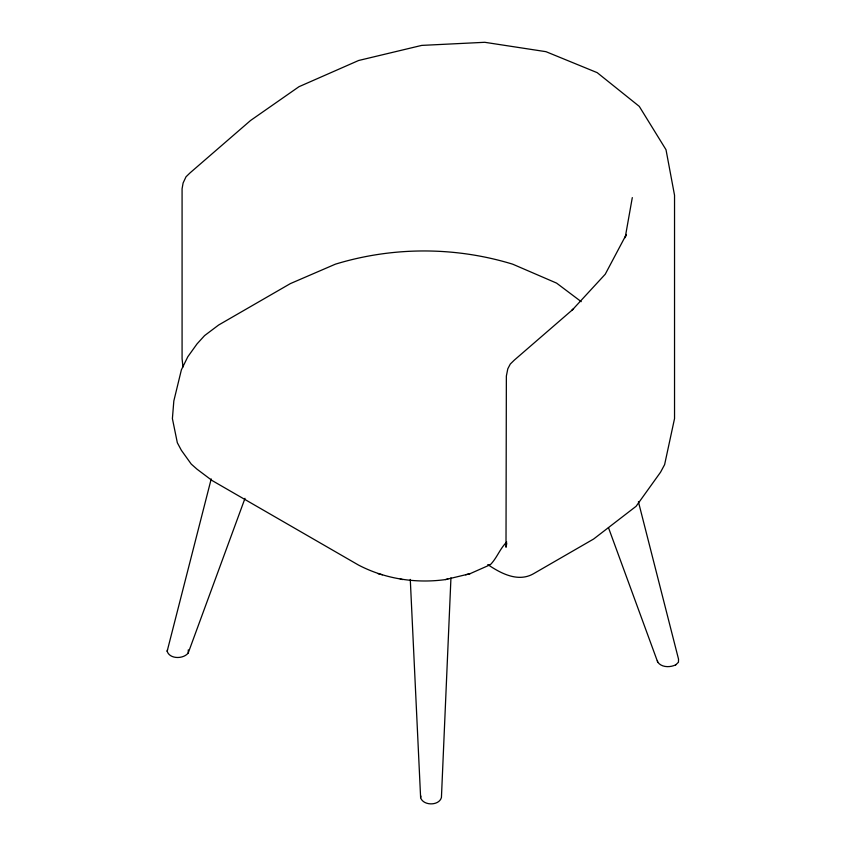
<?xml version="1.0" encoding="UTF-8"?>
<svg xmlns="http://www.w3.org/2000/svg" width="846" height="846" viewBox="0 0 846 846"><rect width="100%" height="100%" fill="white"/><g stroke="black" fill="none" stroke-linecap="round" stroke-linejoin="round"><path stroke-width="1.27" d="M410.278 579.415L420.621 797.662C423.159 805.9 439.169 806.037 441.432 797.471L450.95 577.807M420.621 797.662L420.906 796.054M632.3 197.604L625.173 237.694L626.336 234.448L605.239 274.231L571.801 310.503L573.567 308.832L514.336 360.1L510.297 364.034L507.801 368.803L506.363 376.036L506.003 547.256L506.775 543.47M245.002 498.336L188.203 653.017C183.487 659.171 169.739 659.341 167.148 651.261L211.214 478.931M167.148 651.261L167.55 649.717M188.203 653.017L188.288 649.865M506.743 542.053C500.007 548.515 497.014 557.831 490.543 564.494L489.422 564.694M608.454 527.608L657.712 662.101C661.625 667.631 670.169 667.568 675.764 664.819M675.658 664.924L678.45 662.249L678.534 659.171L638.413 501.752M465.628 574.772L469.985 573.715L489.665 565.001M581.213 301.652L556.562 283.103L512.676 264.174C455.169 246.556 392.893 246.556 335.386 264.174L290.4 283.59L218.628 325.023L204.573 335.608L197.023 343.91L187.844 356.716L181.393 369.808L173.832 400.962L172.394 418.59L177.332 442.754L181.393 450.336L191.238 464.073L197.023 469.192L212.124 480.549L358.397 565.001C385.015 578.939 415.872 583.666 445.567 579.573L447.82 579.013M445.567 579.573L469.985 573.715M378.067 573.715L382.424 574.772M400.243 579.013L402.495 579.573M487.782 564.568C500.769 573.366 517.9 582.534 533.318 573.842L593.649 539.008L636.097 506.299L660.557 472.195L664.618 464.613L674.537 418.59L674.537 195.257L666.003 149.71L639.269 106.374L597.191 72.65L545.987 51.68L484.758 42.3L421.72 45.398L358.641 60.489L298.998 86.694L250.564 120.492L190.054 172.88L186.004 176.803L183.106 182.99L182.08 188.806L182.08 358.693L182.969 367.037M657.384 660.525L657.712 662.101"/></g></svg>
